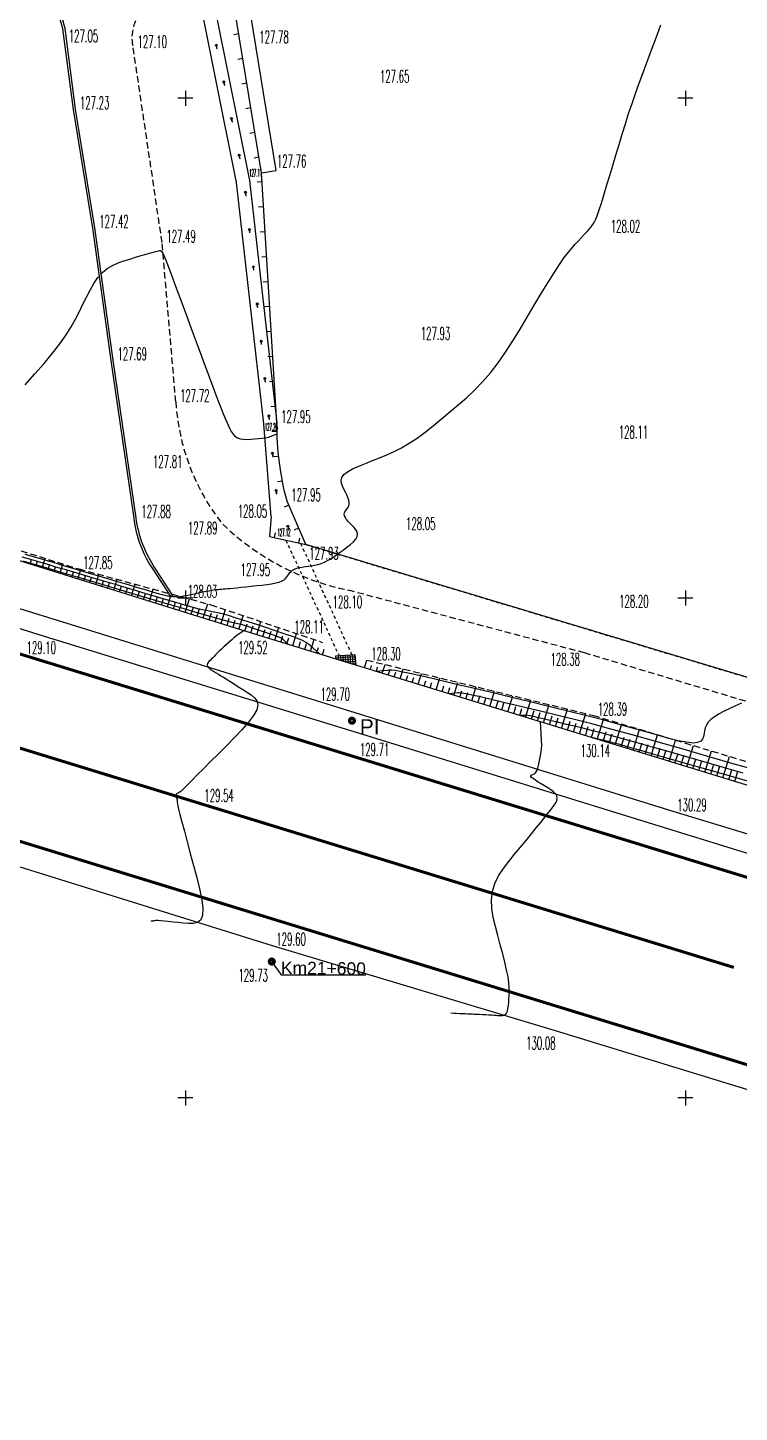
# Model space of a CAD drawing. Header units: metres. Extents: x -11440 to -11260, y 271097 to 271240.
# Drawn here: x -11386.3 to -11357.8, y 271127.4 to 271182.8 of the extents above; entities that cross this region are included whole.
import ezdxf

# ---------------------------------------------------------------- set-up
doc = ezdxf.new("R2010")
doc.units = ezdxf.units.M
doc.header["$LTSCALE"] = 0.04
doc.linetypes.add('HIDDEN', pattern=[9.525, 6.35, -3.175])
doc.linetypes.add('HIDDEN2', pattern=[4.7625, 3.175, -1.5875])
for name, color, linetype in [('A-cotas', 223, 'Continuous'), ('A-Invisivel', 1, 'HIDDEN2'), ('CV', 40, 'Continuous'), ('CVD', 9, 'Continuous'), ('I-Conduta', 4, 'Continuous'), ('I-poste_ilumi', 4, 'Continuous'), ('leg-txtcinza', 250, 'Continuous'), ('P-Caminho', 1, 'HIDDEN'), ('P-Diversos', 67, 'Continuous'), ('P-Estrada', 251, 'Continuous'), ('P-Guia', 72, 'Continuous'), ('P-Limite1', 222, 'Continuous'), ('P-Muro', 46, 'Continuous'), ('P-Muro_Suporte', 42, 'Continuous'), ('P-Passadiço', 1, 'Continuous'), ('P-Talude_Base', 126, 'HIDDEN'), ('P-Talude_Trama', 126, 'Continuous'), ('P-Texto', 148, 'Continuous'), ('pla-rede_geodesica', 4, 'Continuous'), ('T-Agua', 141, 'Continuous'), ('T-SinHorizontal', 254, 'Continuous')]:
    doc.layers.add(name, color=color, linetype=linetype)
doc.styles.add('ARIAL', font='arial.ttf')
doc.styles.add('COTAS', font='romans.shx', dxfattribs={"width": 0.6, "height": 0.6})

# ---------------------------------------------------------------- blocks, each defined once
blk = doc.blocks.new('MS')
at = {"layer": 'P-Muro_Suporte'}
blk.add_lwpolyline([(0, 0), (0, 0.2)], dxfattribs=at)
blk = doc.blocks.new('1s')
at = {"layer": 'T-Agua'}
blk.add_hatch(color=256, dxfattribs=at).paths.add_polyline_path([(-0.059, -0.045), (0, 0), (-0.059, 0.045)])
for points in [[(-0.175, 0.004), (-0.059, 0.004)], [(-0.175, 0.004), (-0.175, -0.004), (-0.059, -0.004)], [(-0.059, 0.045), (0, 0), (-0.059, -0.045), (-0.059, 0.045)]]:
    blk.add_lwpolyline(points, dxfattribs=at)

msp = doc.modelspace()

# ---------------------------------------------------------------- hatches: boundary and pattern name
at = {"layer": 'I-Conduta'}
h = msp.add_hatch(dxfattribs=at)
h.set_pattern_fill('NET', color=256, scale=0.03, angle=3.8479)
h.set_pattern_definition([(3.848, (-11373.64974, 271157.06079), (-0.006392, 0.095035), []), (93.848, (-11373.64974, 271157.06079), (-0.095035, -0.006392), [])])
h.paths.add_polyline_path([(-11373.984, 271157.561), (-11373.176, 271157.312), (-11373.204, 271157.732), (-11373.992, 271157.679)])

# ---------------------------------------------------------------- linework, layer by layer
at = {"layer": 'A-Invisivel'}
for points in [[(-11375.188, 271162.14), (-11318.395, 271145.052), (-11341.286, 271185.419), (-11349.49, 271198.1)], [(-11375.982, 271162.316), (-11373.855, 271157.688)], [(-11375.392, 271162.185), (-11373.341, 271157.723)]]:
    msp.add_lwpolyline(points, dxfattribs=at)
at = {"layer": 'CV', "linetype": 'Continuous'}
for points in [[(-11386.42, 271161.76, 128), (-11385.854, 271161.591, 128), (-11385.311, 271161.43, 128), (-11384.801, 271161.278, 128), (-11384.801, 271161.278, 128), (-11384.329, 271161.138, 128), (-11383.889, 271161.008, 128), (-11383.473, 271160.885, 128), (-11383.073, 271160.767, 128), (-11382.681, 271160.651, 128), (-11382.681, 271160.651, 128), (-11382.293, 271160.537, 128), (-11381.921, 271160.428, 128), (-11381.578, 271160.327, 128), (-11381.282, 271160.241, 128), (-11381.045, 271160.173, 128), (-11381.045, 271160.173, 128), (-11380.88, 271160.127, 128), (-11380.775, 271160.1, 128), (-11380.716, 271160.087, 128), (-11380.688, 271160.083, 128), (-11380.674, 271160.084, 128), (-11380.674, 271160.084, 128), (-11380.663, 271160.086, 128), (-11380.652, 271160.087, 128), (-11380.641, 271160.088, 128), (-11380.631, 271160.089, 128), (-11380.621, 271160.089, 128), (-11380.621, 271160.089, 128), (-11380.612, 271160.089, 128), (-11380.603, 271160.087, 128), (-11380.595, 271160.086, 128), (-11380.587, 271160.084, 128), (-11380.578, 271160.081, 128), (-11380.578, 271160.081, 128), (-11380.57, 271160.079, 128), (-11380.561, 271160.077, 128), (-11380.551, 271160.075, 128), (-11380.537, 271160.072, 128), (-11380.521, 271160.07, 128), (-11380.521, 271160.07, 128), (-11380.5, 271160.067, 128), (-11380.476, 271160.064, 128), (-11380.45, 271160.061, 128), (-11380.421, 271160.058, 128), (-11380.392, 271160.055, 128), (-11380.392, 271160.055, 128), (-11380.362, 271160.052, 128), (-11380.328, 271160.051, 128), (-11380.286, 271160.052, 128), (-11380.23, 271160.057, 128), (-11380.158, 271160.067, 128), (-11380.158, 271160.067, 128), (-11380.066, 271160.083, 128), (-11379.957, 271160.104, 128), (-11379.835, 271160.129, 128), (-11379.704, 271160.157, 128), (-11379.57, 271160.186, 128), (-11379.57, 271160.186, 128), (-11379.435, 271160.215, 128), (-11379.303, 271160.243, 128), (-11379.176, 271160.269, 128), (-11379.058, 271160.292, 128), (-11378.95, 271160.312, 128), (-11378.95, 271160.312, 128), (-11378.854, 271160.327, 128), (-11378.77, 271160.338, 128), (-11378.693, 271160.346, 128), (-11378.622, 271160.352, 128), (-11378.554, 271160.358, 128), (-11378.554, 271160.358, 128), (-11378.485, 271160.363, 128), (-11378.41, 271160.369, 128), (-11378.324, 271160.377, 128), (-11378.221, 271160.386, 128), (-11378.095, 271160.399, 128), (-11378.095, 271160.399, 128), (-11377.942, 271160.414, 128), (-11377.766, 271160.432, 128), (-11377.573, 271160.453, 128), (-11377.368, 271160.474, 128), (-11377.158, 271160.497, 128), (-11377.158, 271160.497, 128), (-11376.948, 271160.52, 128), (-11376.745, 271160.544, 128), (-11376.556, 271160.571, 128), (-11376.387, 271160.602, 128), (-11376.246, 271160.639, 128), (-11376.246, 271160.639, 128), (-11376.137, 271160.683, 128), (-11376.055, 271160.733, 128), (-11375.994, 271160.786, 128), (-11375.946, 271160.843, 128), (-11375.906, 271160.901, 128), (-11375.906, 271160.901, 128), (-11375.866, 271160.959, 128), (-11375.823, 271161.015, 128), (-11375.773, 271161.068, 128), (-11375.712, 271161.116, 128), (-11375.638, 271161.157, 128), (-11375.638, 271161.157, 128), (-11375.548, 271161.19, 128), (-11375.444, 271161.217, 128), (-11375.33, 271161.239, 128), (-11375.209, 271161.257, 128), (-11375.085, 271161.274, 128), (-11375.085, 271161.274, 128), (-11374.96, 271161.291, 128), (-11374.834, 271161.311, 128), (-11374.706, 271161.34, 128), (-11374.574, 271161.38, 128), (-11374.438, 271161.436, 128), (-11374.438, 271161.436, 128), (-11374.296, 271161.509, 128), (-11374.15, 271161.598, 128), (-11374.001, 271161.699, 128), (-11373.849, 271161.807, 128), (-11373.696, 271161.919, 128), (-11373.696, 271161.919, 128), (-11373.545, 271162.031, 128), (-11373.403, 271162.143, 128), (-11373.279, 271162.252, 128), (-11373.184, 271162.357, 128), (-11373.126, 271162.459, 128), (-11373.126, 271162.459, 128), (-11373.111, 271162.554, 128), (-11373.134, 271162.645, 128), (-11373.184, 271162.733, 128), (-11373.254, 271162.819, 128), (-11373.332, 271162.903, 128), (-11373.332, 271162.903, 128), (-11373.412, 271162.987, 128), (-11373.486, 271163.069, 128), (-11373.552, 271163.148, 128), (-11373.603, 271163.223, 128), (-11373.636, 271163.29, 128), (-11373.636, 271163.29, 128), (-11373.647, 271163.351, 128), (-11373.64, 271163.405, 128), (-11373.618, 271163.455, 128), (-11373.587, 271163.501, 128), (-11373.552, 271163.546, 128), (-11373.552, 271163.546, 128), (-11373.516, 271163.59, 128), (-11373.485, 271163.638, 128), (-11373.46, 271163.692, 128), (-11373.447, 271163.755, 128), (-11373.449, 271163.829, 128), (-11373.449, 271163.829, 128), (-11373.468, 271163.917, 128), (-11373.502, 271164.017, 128), (-11373.548, 271164.126, 128), (-11373.601, 271164.241, 128), (-11373.658, 271164.358, 128), (-11373.658, 271164.358, 128), (-11373.713, 271164.476, 128), (-11373.754, 271164.594, 128), (-11373.768, 271164.711, 128), (-11373.74, 271164.828, 128), (-11373.658, 271164.942, 128), (-11373.658, 271164.942, 128), (-11373.512, 271165.056, 128), (-11373.311, 271165.168, 128), (-11373.069, 271165.279, 128), (-11372.799, 271165.389, 128), (-11372.516, 271165.5, 128), (-11372.516, 271165.5, 128), (-11372.23, 271165.611, 128), (-11371.942, 271165.729, 128), (-11371.65, 271165.86, 128), (-11371.353, 271166.012, 128), (-11371.048, 271166.191, 128), (-11371.048, 271166.191, 128), (-11370.735, 271166.402, 128), (-11370.413, 271166.639, 128), (-11370.086, 271166.897, 128), (-11369.755, 271167.168, 128), (-11369.423, 271167.447, 128), (-11369.423, 271167.447, 128), (-11369.09, 271167.727, 128), (-11368.759, 271168.016, 128), (-11368.432, 271168.32, 128), (-11368.111, 271168.649, 128), (-11367.797, 271169.01, 128), (-11367.797, 271169.01, 128), (-11367.492, 271169.408, 128), (-11367.195, 271169.838, 128), (-11366.903, 271170.293, 128), (-11366.615, 271170.763, 128), (-11366.329, 271171.241, 128), (-11366.329, 271171.241, 128), (-11366.045, 271171.718, 128), (-11365.766, 271172.182, 128), (-11365.501, 271172.617, 128), (-11365.255, 271173.011, 128), (-11365.035, 271173.349, 128), (-11365.035, 271173.349, 128), (-11364.845, 271173.622, 128), (-11364.68, 271173.839, 128), (-11364.535, 271174.014, 128), (-11364.403, 271174.161, 128), (-11364.277, 271174.295, 128), (-11364.277, 271174.295, 128), (-11364.153, 271174.425, 128), (-11364.033, 271174.554, 128), (-11363.921, 271174.677, 128), (-11363.821, 271174.793, 128), (-11363.737, 271174.899, 128), (-11363.737, 271174.899, 128), (-11363.671, 271174.993, 128), (-11363.622, 271175.078, 128), (-11363.584, 271175.155, 128), (-11363.555, 271175.227, 128), (-11363.529, 271175.297, 128), (-11363.529, 271175.297, 128), (-11363.504, 271175.369, 128), (-11363.474, 271175.455, 128), (-11363.437, 271175.568, 128), (-11363.387, 271175.723, 128), (-11363.321, 271175.934, 128), (-11363.321, 271175.934, 128), (-11363.237, 271176.209, 128), (-11363.137, 271176.54, 128), (-11363.024, 271176.912, 128), (-11362.903, 271177.313, 128), (-11362.779, 271177.727, 128), (-11362.779, 271177.727, 128), (-11362.653, 271178.143, 128), (-11362.527, 271178.559, 128), (-11362.399, 271178.972, 128), (-11362.268, 271179.384, 128), (-11362.133, 271179.791, 128), (-11362.133, 271179.791, 128), (-11361.994, 271180.195, 128), (-11361.851, 271180.596, 128), (-11361.705, 271180.994, 128), (-11361.558, 271181.39, 128), (-11361.409, 271181.785, 128), (-11361.409, 271181.785, 128), (-11361.261, 271182.179, 128), (-11361.116, 271182.564, 128), (-11360.975, 271182.933, 128)], [(-11374.634, 271157.761, 128.5), (-11375.017, 271158.103, 128.5), (-11375.017, 271158.103, 128.5), (-11375.065, 271158.145, 128.5), (-11375.123, 271158.189, 128.5), (-11375.203, 271158.238, 128.5), (-11375.315, 271158.295, 128.5), (-11375.471, 271158.362, 128.5), (-11375.471, 271158.362, 128.5), (-11375.677, 271158.441, 128.5), (-11375.927, 271158.53, 128.5), (-11376.209, 271158.627, 128.5), (-11376.513, 271158.728, 128.5), (-11376.828, 271158.832, 128.5), (-11376.828, 271158.832, 128.5), (-11377.143, 271158.936, 128.5), (-11377.45, 271159.037, 128.5), (-11377.74, 271159.131, 128.5), (-11378.005, 271159.214, 128.5), (-11378.236, 271159.284, 128.5), (-11378.236, 271159.284, 128.5), (-11378.428, 271159.338, 128.5), (-11378.586, 271159.378, 128.5), (-11378.719, 271159.408, 128.5), (-11378.836, 271159.431, 128.5), (-11378.944, 271159.451, 128.5), (-11378.944, 271159.451, 128.5), (-11379.053, 271159.471, 128.5), (-11379.174, 271159.496, 128.5), (-11379.32, 271159.528, 128.5), (-11379.504, 271159.574, 128.5), (-11379.738, 271159.636, 128.5), (-11379.738, 271159.636, 128.5), (-11380.031, 271159.718, 128.5), (-11380.374, 271159.817, 128.5), (-11380.754, 271159.929, 128.5), (-11381.159, 271160.049, 128.5), (-11381.577, 271160.173, 128.5), (-11381.577, 271160.173, 128.5), (-11381.996, 271160.298, 128.5), (-11382.407, 271160.42, 128.5), (-11382.801, 271160.537, 128.5), (-11383.172, 271160.647, 128.5), (-11383.51, 271160.748, 128.5), (-11383.51, 271160.748, 128.5), (-11383.811, 271160.837, 128.5), (-11384.081, 271160.917, 128.5), (-11384.326, 271160.989, 128.5), (-11384.555, 271161.057, 128.5), (-11384.776, 271161.122, 128.5), (-11384.776, 271161.122, 128.5), (-11384.996, 271161.187, 128.5), (-11385.221, 271161.253, 128.5), (-11385.453, 271161.322, 128.5), (-11385.697, 271161.394, 128.5), (-11385.957, 271161.471, 128.5), (-11385.957, 271161.471, 128.5), (-11386.235, 271161.554, 128.5), (-11386.529, 271161.641, 128.5)], [(-11375.885, 271158.146, 129), (-11376.097, 271158.34, 129), (-11376.127, 271158.362, 129), (-11376.168, 271158.388, 129), (-11376.225, 271158.417, 129), (-11376.305, 271158.451, 129), (-11376.305, 271158.451, 129), (-11376.41, 271158.491, 129), (-11376.538, 271158.537, 129), (-11376.683, 271158.586, 129), (-11376.838, 271158.638, 129), (-11376.999, 271158.692, 129), (-11376.999, 271158.692, 129), (-11377.161, 271158.745, 129), (-11377.318, 271158.796, 129), (-11377.466, 271158.844, 129), (-11377.601, 271158.887, 129), (-11377.72, 271158.923, 129), (-11377.72, 271158.923, 129), (-11377.818, 271158.95, 129), (-11377.899, 271158.971, 129), (-11377.967, 271158.986, 129), (-11378.027, 271158.998, 129), (-11378.082, 271159.008, 129), (-11378.082, 271159.008, 129), (-11378.142, 271159.02, 129), (-11378.233, 271159.041, 129), (-11378.388, 271159.081, 129), (-11378.638, 271159.151, 129), (-11379.014, 271159.259, 129), (-11379.014, 271159.259, 129), (-11379.537, 271159.412, 129), (-11380.188, 271159.604, 129), (-11380.932, 271159.825, 129), (-11381.741, 271160.066, 129), (-11382.58, 271160.316, 129), (-11382.58, 271160.316, 129), (-11383.42, 271160.566, 129), (-11384.227, 271160.806, 129), (-11384.969, 271161.027, 129), (-11385.613, 271161.219, 129), (-11386.127, 271161.372, 129), (-11386.127, 271161.372, 129), (-11386.489, 271161.479, 129)], [(-11377.661, 271158.694, 129.5), (-11377.857, 271158.572, 129.5), (-11377.948, 271158.503, 129.5), (-11378.046, 271158.42, 129.5), (-11378.148, 271158.329, 129.5), (-11378.252, 271158.234, 129.5), (-11378.252, 271158.234, 129.5), (-11378.356, 271158.138, 129.5), (-11378.458, 271158.044, 129.5), (-11378.555, 271157.953, 129.5), (-11378.645, 271157.869, 129.5), (-11378.726, 271157.793, 129.5), (-11378.726, 271157.793, 129.5), (-11378.795, 271157.726, 129.5), (-11378.855, 271157.667, 129.5), (-11378.909, 271157.613, 129.5), (-11378.957, 271157.564, 129.5), (-11379.003, 271157.517, 129.5), (-11379.003, 271157.517, 129.5), (-11379.048, 271157.47, 129.5), (-11379.087, 271157.422, 129.5), (-11379.116, 271157.374, 129.5), (-11379.127, 271157.325, 129.5), (-11379.117, 271157.275, 129.5), (-11379.117, 271157.275, 129.5), (-11379.08, 271157.223, 129.5), (-11379.022, 271157.17, 129.5), (-11378.946, 271157.115, 129.5), (-11378.86, 271157.06, 129.5), (-11378.768, 271157.005, 129.5), (-11378.768, 271157.005, 129.5), (-11378.675, 271156.949, 129.5), (-11378.579, 271156.892, 129.5), (-11378.478, 271156.831, 129.5), (-11378.37, 271156.764, 129.5), (-11378.251, 271156.69, 129.5), (-11378.251, 271156.69, 129.5), (-11378.121, 271156.608, 129.5), (-11377.98, 271156.518, 129.5), (-11377.832, 271156.423, 129.5), (-11377.679, 271156.324, 129.5), (-11377.523, 271156.223, 129.5), (-11377.523, 271156.223, 129.5), (-11377.37, 271156.121, 129.5), (-11377.236, 271156.009, 129.5), (-11377.141, 271155.88, 129.5), (-11377.103, 271155.723, 129.5), (-11377.142, 271155.531, 129.5), (-11377.142, 271155.531, 129.5), (-11377.271, 271155.297, 129.5), (-11377.476, 271155.027, 129.5), (-11377.739, 271154.73, 129.5), (-11378.041, 271154.415, 129.5), (-11378.361, 271154.091, 129.5), (-11378.361, 271154.091, 129.5), (-11378.683, 271153.768, 129.5), (-11378.993, 271153.456, 129.5), (-11379.278, 271153.169, 129.5), (-11379.527, 271152.919, 129.5), (-11379.728, 271152.717, 129.5), (-11379.728, 271152.717, 129.5), (-11379.871, 271152.573, 129.5), (-11379.966, 271152.477, 129.5), (-11380.025, 271152.417, 129.5), (-11380.059, 271152.382, 129.5), (-11380.082, 271152.359, 129.5), (-11380.082, 271152.359, 129.5), (-11380.102, 271152.338, 129.5), (-11380.121, 271152.318, 129.5), (-11380.14, 271152.299, 129.5), (-11380.157, 271152.282, 129.5), (-11380.173, 271152.269, 129.5), (-11380.173, 271152.269, 129.5), (-11380.186, 271152.258, 129.5), (-11380.197, 271152.25, 129.5), (-11380.207, 271152.245, 129.5), (-11380.215, 271152.241, 129.5), (-11380.224, 271152.237, 129.5), (-11380.224, 271152.237, 129.5), (-11380.232, 271152.234, 129.5), (-11380.24, 271152.23, 129.5), (-11380.249, 271152.226, 129.5), (-11380.258, 271152.222, 129.5), (-11380.268, 271152.217, 129.5), (-11380.268, 271152.217, 129.5), (-11380.278, 271152.211, 129.5), (-11380.289, 271152.204, 129.5), (-11380.3, 271152.197, 129.5), (-11380.312, 271152.19, 129.5), (-11380.324, 271152.182, 129.5), (-11380.324, 271152.182, 129.5), (-11380.336, 271152.175, 129.5), (-11380.347, 271152.167, 129.5), (-11380.357, 271152.159, 129.5), (-11380.367, 271152.151, 129.5), (-11380.374, 271152.143, 129.5), (-11380.374, 271152.143, 129.5), (-11380.379, 271152.134, 129.5), (-11380.382, 271152.124, 129.5), (-11380.384, 271152.114, 129.5), (-11380.385, 271152.105, 129.5), (-11380.386, 271152.095, 129.5), (-11380.386, 271152.095, 129.5), (-11380.386, 271152.085, 129.5), (-11380.387, 271152.075, 129.5), (-11380.386, 271152.065, 129.5), (-11380.386, 271152.055, 129.5), (-11380.384, 271152.045, 129.5), (-11380.384, 271152.045, 129.5), (-11380.381, 271152.036, 129.5), (-11380.377, 271152.026, 129.5), (-11380.372, 271152.017, 129.5), (-11380.367, 271152.008, 129.5), (-11380.362, 271151.999, 129.5), (-11380.362, 271151.999, 129.5), (-11380.356, 271151.989, 129.5), (-11380.351, 271151.98, 129.5), (-11380.346, 271151.969, 129.5), (-11380.342, 271151.956, 129.5), (-11380.338, 271151.941, 129.5), (-11380.338, 271151.941, 129.5), (-11380.336, 271151.924, 129.5), (-11380.334, 271151.904, 129.5), (-11380.333, 271151.883, 129.5), (-11380.332, 271151.861, 129.5), (-11380.331, 271151.838, 129.5), (-11380.331, 271151.838, 129.5), (-11380.329, 271151.812, 129.5), (-11380.322, 271151.768, 129.5), (-11380.305, 271151.686, 129.5), (-11380.273, 271151.549, 129.5), (-11380.22, 271151.339, 129.5), (-11380.22, 271151.339, 129.5), (-11380.142, 271151.042, 129.5), (-11380.044, 271150.671, 129.5), (-11379.931, 271150.245, 129.5), (-11379.807, 271149.782, 129.5), (-11379.678, 271149.3, 129.5), (-11379.678, 271149.3, 129.5), (-11379.551, 271148.819, 129.5), (-11379.437, 271148.358, 129.5), (-11379.35, 271147.938, 129.5), (-11379.305, 271147.578, 129.5), (-11379.314, 271147.3, 129.5), (-11379.314, 271147.3, 129.5), (-11379.386, 271147.117, 129.5), (-11379.513, 271147.014, 129.5), (-11379.681, 271146.973, 129.5), (-11379.877, 271146.972, 129.5), (-11380.086, 271146.991, 129.5), (-11380.086, 271146.991, 129.5), (-11380.296, 271147.014, 129.5), (-11380.498, 271147.036, 129.5), (-11380.685, 271147.055, 129.5), (-11380.85, 271147.071, 129.5), (-11380.985, 271147.083, 129.5), (-11380.985, 271147.083, 129.5), (-11381.085, 271147.09, 129.5), (-11381.155, 271147.092, 129.5), (-11381.202, 271147.091, 129.5), (-11381.234, 271147.088, 129.5), (-11381.258, 271147.084, 129.5), (-11381.258, 271147.084, 129.5), (-11381.282, 271147.08, 129.5), (-11381.304, 271147.076, 129.5), (-11381.324, 271147.072, 129.5), (-11381.342, 271147.069, 129.5), (-11381.356, 271147.067, 129.5), (-11381.356, 271147.067, 129.5), (-11381.365, 271147.065, 129.5), (-11381.371, 271147.064, 129.5), (-11381.374, 271147.063, 129.5)], [(-11357.758, 271155.791, 128.5), (-11357.99, 271155.683, 128.5), (-11357.99, 271155.683, 128.5), (-11358.221, 271155.576, 128.5), (-11358.443, 271155.468, 128.5), (-11358.649, 271155.36, 128.5), (-11358.829, 271155.251, 128.5), (-11358.975, 271155.141, 128.5), (-11358.975, 271155.141, 128.5), (-11359.081, 271155.029, 128.5), (-11359.154, 271154.916, 128.5), (-11359.201, 271154.803, 128.5), (-11359.231, 271154.689, 128.5), (-11359.253, 271154.574, 128.5), (-11359.253, 271154.574, 128.5), (-11359.276, 271154.461, 128.5), (-11359.316, 271154.358, 128.5), (-11359.387, 271154.273, 128.5), (-11359.508, 271154.217, 128.5), (-11359.694, 271154.199, 128.5), (-11359.694, 271154.199, 128.5), (-11359.956, 271154.226, 128.5), (-11360.283, 271154.29, 128.5), (-11360.658, 271154.383, 128.5), (-11361.067, 271154.494, 128.5), (-11361.491, 271154.616, 128.5), (-11361.491, 271154.616, 128.5), (-11361.921, 271154.739, 128.5), (-11362.366, 271154.865, 128.5), (-11362.841, 271154.996, 128.5), (-11363.36, 271155.136, 128.5), (-11363.94, 271155.287, 128.5), (-11363.94, 271155.287, 128.5), (-11364.59, 271155.45, 128.5), (-11365.3, 271155.625, 128.5), (-11366.054, 271155.808, 128.5), (-11366.839, 271155.996, 128.5), (-11367.639, 271156.187, 128.5), (-11367.639, 271156.187, 128.5), (-11368.436, 271156.377, 128.5), (-11369.203, 271156.559, 128.5), (-11369.909, 271156.725, 128.5), (-11370.524, 271156.868, 128.5), (-11371.017, 271156.978, 128.5), (-11371.017, 271156.978, 128.5), (-11371.369, 271157.052, 128.5), (-11371.599, 271157.094, 128.5), (-11371.738, 271157.111, 128.5), (-11371.817, 271157.113, 128.5), (-11371.865, 271157.107, 128.5), (-11371.865, 271157.107, 128.5), (-11371.909, 271157.101, 128.5), (-11372.377, 271157.066, 128.5)], [(-11357.022, 271153.066, 129), (-11358.082, 271153.371, 129), (-11358.082, 271153.371, 129), (-11359.143, 271153.676, 129), (-11360.183, 271153.973, 129), (-11361.184, 271154.257, 129), (-11362.123, 271154.521, 129), (-11362.982, 271154.756, 129), (-11362.982, 271154.756, 129), (-11363.746, 271154.96, 129), (-11364.429, 271155.136, 129), (-11365.051, 271155.291, 129), (-11365.633, 271155.432, 129), (-11366.194, 271155.566, 129), (-11366.194, 271155.566, 129), (-11366.749, 271155.699, 129), (-11367.282, 271155.825, 129), (-11367.773, 271155.941, 129), (-11368.201, 271156.04, 129), (-11368.544, 271156.117, 129), (-11368.544, 271156.117, 129), (-11368.789, 271156.168, 129), (-11368.949, 271156.197, 129), (-11369.046, 271156.21, 129), (-11369.101, 271156.211, 129), (-11369.457, 271156.168, 129)], [(-11357.683, 271152.992, 129.5), (-11358.344, 271153.181, 129.5), (-11358.975, 271153.363, 129.5), (-11359.585, 271153.538, 129.5), (-11360.186, 271153.711, 129.5), (-11360.186, 271153.711, 129.5), (-11360.783, 271153.882, 129.5), (-11361.368, 271154.05, 129.5), (-11361.931, 271154.21, 129.5), (-11362.46, 271154.358, 129.5), (-11362.943, 271154.49, 129.5), (-11362.943, 271154.49, 129.5), (-11363.372, 271154.605, 129.5), (-11363.757, 271154.704, 129.5), (-11364.107, 271154.791, 129.5), (-11364.434, 271154.87, 129.5), (-11364.75, 271154.946, 129.5), (-11364.75, 271154.946, 129.5), (-11365.062, 271155.02, 129.5), (-11365.362, 271155.092, 129.5), (-11365.638, 271155.157, 129.5), (-11365.879, 271155.212, 129.5), (-11366.072, 271155.256, 129.5), (-11366.072, 271155.256, 129.5), (-11366.209, 271155.284, 129.5), (-11366.3, 271155.301, 129.5), (-11366.354, 271155.308, 129.5), (-11366.385, 271155.309, 129.5), (-11366.403, 271155.306, 129.5), (-11366.403, 271155.306, 129.5), (-11366.625, 271155.297, 129.5)]]:
    msp.add_polyline3d(points, dxfattribs=at)
at = {"layer": 'CVD', "linetype": 'Continuous'}
for points in [[(-11383.368, 271172.973, 127.5), (-11383.322, 271173.025, 127.5), (-11383.322, 271173.025, 127.5), (-11383.126, 271173.186, 127.5), (-11382.916, 271173.311, 127.5), (-11382.693, 271173.41, 127.5), (-11382.464, 271173.492, 127.5), (-11382.23, 271173.564, 127.5), (-11382.23, 271173.564, 127.5), (-11381.998, 271173.635, 127.5), (-11381.774, 271173.703, 127.5), (-11381.568, 271173.764, 127.5), (-11381.388, 271173.817, 127.5), (-11381.242, 271173.857, 127.5), (-11381.242, 271173.857, 127.5), (-11381.138, 271173.883, 127.5), (-11381.068, 271173.897, 127.5), (-11381.025, 271173.902, 127.5), (-11380.999, 271173.901, 127.5), (-11380.982, 271173.896, 127.5), (-11380.982, 271173.896, 127.5), (-11380.965, 271173.887, 127.5), (-11380.939, 271173.853, 127.5), (-11380.896, 271173.768, 127.5), (-11380.826, 271173.607, 127.5), (-11380.721, 271173.344, 127.5), (-11380.721, 271173.344, 127.5), (-11380.575, 271172.963, 127.5), (-11380.394, 271172.48, 127.5), (-11380.187, 271171.922, 127.5), (-11379.962, 271171.312, 127.5), (-11379.728, 271170.678, 127.5), (-11379.728, 271170.678, 127.5), (-11379.494, 271170.042, 127.5), (-11379.268, 271169.427, 127.5), (-11379.056, 271168.854, 127.5), (-11378.865, 271168.344, 127.5), (-11378.703, 271167.917, 127.5), (-11378.703, 271167.917, 127.5), (-11378.575, 271167.587, 127.5), (-11378.476, 271167.341, 127.5), (-11378.398, 271167.157, 127.5), (-11378.335, 271167.014, 127.5), (-11378.279, 271166.893, 127.5), (-11378.279, 271166.893, 127.5), (-11378.224, 271166.776, 127.5), (-11378.165, 271166.664, 127.5), (-11378.097, 271166.562, 127.5), (-11378.018, 271166.476, 127.5), (-11377.922, 271166.412, 127.5), (-11377.922, 271166.412, 127.5), (-11377.808, 271166.371, 127.5), (-11377.678, 271166.352, 127.5), (-11377.536, 271166.348, 127.5), (-11377.386, 271166.354, 127.5), (-11377.232, 271166.366, 127.5), (-11377.232, 271166.366, 127.5), (-11377.079, 271166.379, 127.5), (-11376.932, 271166.394, 127.5), (-11376.797, 271166.413, 127.5), (-11376.682, 271166.438, 127.5), (-11376.335, 271166.569, 127.5)], [(-11386.419, 271168.534, 127.5), (-11386.028, 271168.968, 127.5), (-11385.658, 271169.39, 127.5), (-11385.319, 271169.794, 127.5), (-11385.023, 271170.174, 127.5), (-11385.023, 271170.174, 127.5), (-11384.775, 271170.526, 127.5), (-11384.57, 271170.854, 127.5), (-11384.396, 271171.164, 127.5), (-11384.244, 271171.462, 127.5), (-11384.102, 271171.754, 127.5), (-11384.102, 271171.754, 127.5), (-11383.961, 271172.043, 127.5), (-11383.816, 271172.324, 127.5), (-11383.664, 271172.587, 127.5), (-11383.501, 271172.823, 127.5), (-11383.455, 271172.875, 127.5)], [(-11369.378, 271143.397, 130), (-11369.245, 271143.391, 130), (-11369.152, 271143.386, 130), (-11369.039, 271143.381, 130), (-11368.92, 271143.375, 130), (-11368.808, 271143.37, 130), (-11368.714, 271143.366, 130), (-11368.714, 271143.366, 130), (-11368.648, 271143.363, 130), (-11368.601, 271143.36, 130), (-11368.561, 271143.359, 130), (-11368.514, 271143.356, 130), (-11368.448, 271143.353, 130), (-11368.448, 271143.353, 130), (-11368.355, 271143.349, 130), (-11368.239, 271143.343, 130), (-11368.111, 271143.337, 130), (-11367.982, 271143.33, 130), (-11367.861, 271143.324, 130), (-11367.861, 271143.324, 130), (-11367.756, 271143.317, 130), (-11367.666, 271143.311, 130), (-11367.586, 271143.306, 130), (-11367.515, 271143.3, 130), (-11367.446, 271143.294, 130), (-11367.446, 271143.294, 130), (-11367.379, 271143.29, 130), (-11367.314, 271143.291, 130), (-11367.254, 271143.303, 130), (-11367.2, 271143.333, 130), (-11367.156, 271143.386, 130), (-11367.156, 271143.386, 130), (-11367.122, 271143.466, 130), (-11367.097, 271143.569, 130), (-11367.08, 271143.689, 130), (-11367.067, 271143.82, 130), (-11367.056, 271143.957, 130), (-11367.056, 271143.957, 130), (-11367.046, 271144.097, 130), (-11367.04, 271144.246, 130), (-11367.044, 271144.413, 130), (-11367.061, 271144.608, 130), (-11367.095, 271144.84, 130), (-11367.095, 271144.84, 130), (-11367.15, 271145.115, 130), (-11367.222, 271145.426, 130), (-11367.308, 271145.765, 130), (-11367.403, 271146.123, 130), (-11367.502, 271146.49, 130), (-11367.502, 271146.49, 130), (-11367.599, 271146.857, 130), (-11367.683, 271147.222, 130), (-11367.741, 271147.579, 130), (-11367.758, 271147.926, 130), (-11367.722, 271148.26, 130), (-11367.722, 271148.26, 130), (-11367.624, 271148.578, 130), (-11367.472, 271148.882, 130), (-11367.281, 271149.176, 130), (-11367.062, 271149.463, 130), (-11366.831, 271149.747, 130), (-11366.831, 271149.747, 130), (-11366.598, 271150.029, 130), (-11366.371, 271150.303, 130), (-11366.158, 271150.562, 130), (-11365.965, 271150.798, 130), (-11365.798, 271151.003, 130), (-11365.798, 271151.003, 130), (-11365.662, 271151.173, 130), (-11365.552, 271151.313, 130), (-11365.462, 271151.429, 130), (-11365.386, 271151.53, 130), (-11365.316, 271151.623, 130), (-11365.316, 271151.623, 130), (-11365.248, 271151.715, 130), (-11365.188, 271151.807, 130), (-11365.145, 271151.898, 130), (-11365.125, 271151.987, 130), (-11365.138, 271152.074, 130), (-11365.138, 271152.074, 130), (-11365.188, 271152.158, 130), (-11365.271, 271152.241, 130), (-11365.378, 271152.322, 130), (-11365.501, 271152.403, 130), (-11365.632, 271152.482, 130), (-11365.632, 271152.482, 130), (-11365.763, 271152.562, 130), (-11365.887, 271152.638, 130), (-11365.998, 271152.709, 130), (-11366.089, 271152.772, 130), (-11366.152, 271152.824, 130), (-11366.152, 271152.824, 130), (-11366.183, 271152.864, 130), (-11366.188, 271152.892, 130), (-11366.172, 271152.913, 130), (-11366.143, 271152.928, 130), (-11366.106, 271152.94, 130), (-11366.106, 271152.94, 130), (-11366.069, 271152.953, 130), (-11366.032, 271152.971, 130), (-11365.997, 271152.999, 130), (-11365.962, 271153.042, 130), (-11365.93, 271153.106, 130), (-11365.93, 271153.106, 130), (-11365.9, 271153.194, 130), (-11365.873, 271153.303, 130), (-11365.846, 271153.426, 130), (-11365.821, 271153.56, 130), (-11365.797, 271153.699, 130), (-11365.797, 271153.699, 130), (-11365.773, 271153.839, 130), (-11365.754, 271153.973, 130), (-11365.746, 271154.1, 130), (-11365.796, 271155.042, 130)], [(-11363.708, 271154.399, 130), (-11363.673, 271154.406, 130), (-11363.673, 271154.406, 130), (-11363.669, 271154.406, 130), (-11363.662, 271154.406, 130), (-11363.65, 271154.404, 130), (-11363.63, 271154.401, 130), (-11363.599, 271154.394, 130), (-11363.599, 271154.394, 130), (-11363.556, 271154.385, 130), (-11363.503, 271154.372, 130), (-11363.441, 271154.358, 130), (-11363.375, 271154.342, 130), (-11363.305, 271154.325, 130), (-11363.305, 271154.325, 130), (-11363.235, 271154.309, 130), (-11363.162, 271154.291, 130), (-11363.084, 271154.272, 130), (-11362.999, 271154.25, 130), (-11362.903, 271154.224, 130), (-11362.903, 271154.224, 130), (-11362.796, 271154.195, 130), (-11362.678, 271154.162, 130), (-11362.553, 271154.126, 130), (-11362.423, 271154.089, 130), (-11362.29, 271154.051, 130), (-11362.29, 271154.051, 130), (-11362.149, 271154.01, 130), (-11361.956, 271153.955, 130), (-11361.662, 271153.87, 130), (-11361.215, 271153.742, 130), (-11360.565, 271153.556, 130), (-11360.565, 271153.556, 130), (-11359.677, 271153.302, 130), (-11358.587, 271152.99, 130), (-11357.343, 271152.634, 130)]]:
    msp.add_polyline3d(points, dxfattribs=at)
at = {"layer": 'I-Conduta'}
for p, q in [((-11373.204, 271157.732), (-11373.992, 271157.679)), ((-11373.992, 271157.679), (-11373.984, 271157.561)), ((-11373.176, 271157.312), (-11373.204, 271157.732))]:
    msp.add_line(p, q, dxfattribs=at)
at = {"layer": 'I-poste_ilumi', "const_width": 0.188}
msp.add_lwpolyline([(-11373.407, 271155.091, 1), (-11373.271, 271155.091, 1)], format="xyb", close=True, dxfattribs=at)
at = {"layer": 'P-Caminho'}
msp.add_lwpolyline([(-11299.712, 271141.946), (-11300.845, 271140.442, -0.24422), (-11302.921, 271139.653), (-11304.948, 271139.97), (-11309.277, 271141.033), (-11315.377, 271142.781), (-11321.109, 271144.505), (-11326.826, 271146.555), (-11334.778, 271149.171), (-11345.225, 271152.276), (-11354.667, 271154.993), (-11364.029, 271157.802), (-11373.498, 271160.316, -0.140389), (-11378.508, 271162.95, -0.153618), (-11380.387, 271167.848), (-11380.934, 271174.225), (-11382.088, 271182.011, -0.234091), (-11381.798, 271183.426)], format="xyb", dxfattribs=at)
at = {"layer": 'P-Diversos'}
for points in [[(-11376.576, 271163.251), (-11376.867, 271166.968), (-11377.953, 271176.628), (-11379.679, 271185.224), (-11379.936, 271186.269), (-11380.203, 271186.229), (-11380.239, 271186.597), (-11379.948, 271186.666), (-11379.914, 271186.82), (-11379.591, 271186.938), (-11379.534, 271186.749), (-11379.389, 271186.724), (-11379.126, 271186.27), (-11379.301, 271186.021), (-11379.153, 271185.274), (-11377.433, 271176.709), (-11376.342, 271167.004)], [(-11376.551, 271145.451), (-11376.176, 271144.926), (-11372.787, 271144.926)]]:
    msp.add_lwpolyline(points, dxfattribs=at)
at = {"layer": 'P-Diversos', "const_width": 0.188}
msp.add_lwpolyline([(-11376.613, 271145.455, 1), (-11376.477, 271145.455, 1)], format="xyb", close=True, dxfattribs=at)
at = {"layer": 'P-Estrada'}
for points in [[(-11282.072, 271126.574), (-11299.136, 271131.814), (-11318.808, 271137.925), (-11337.896, 271143.799), (-11353.676, 271148.593), (-11372.171, 271154.31), (-11385.467, 271158.406), (-11401.334, 271163.369), (-11411.974, 271167.067)], [(-11414.804, 271157.993), (-11404.001, 271154.596), (-11390.192, 271150.355), (-11376.535, 271146.1), (-11365.204, 271142.694), (-11339.903, 271134.932), (-11316.541, 271127.746), (-11297.876, 271121.976), (-11280.836, 271116.754)]]:
    msp.add_lwpolyline(points, dxfattribs=at)
at = {"layer": 'P-Guia'}
msp.add_lwpolyline([(-11385.998, 271184.455, -0.175163), (-11384.914, 271182.778), (-11384.493, 271179.553), (-11383.722, 271174.802), (-11382.989, 271169.505), (-11382.07, 271163.199, 0.121302), (-11381.28, 271161.115), (-11380.583, 271160.047), (-11380.499, 271160.102), (-11381.197, 271161.171), (-11381.197, 271161.171, -0.121437), (-11381.971, 271163.212), (-11382.89, 271169.519), (-11383.623, 271174.817), (-11384.394, 271179.567), (-11384.815, 271182.796), (-11384.815, 271182.796, 0.167029), (-11385.858, 271184.472, -0.167029)], format="xyb", dxfattribs=at)
at = {"layer": 'P-Limite1'}
msp.add_lwpolyline([(-11341.286, 271185.419), (-11318.395, 271145.052), (-11375.188, 271162.14), (-11375.936, 271163.878, -0.065103), (-11376.342, 271167.004), (-11376.342, 271167.004), (-11376.958, 271177.017), (-11378.471, 271186.234)], format="xyb", dxfattribs=at)
at = {"layer": 'P-Muro'}
msp.add_lwpolyline([(-11376.958, 271177.017), (-11376.366, 271177.114), (-11377.884, 271186.361)], dxfattribs=at)
at = {"layer": 'P-Muro_Suporte'}
msp.add_lwpolyline([(-11376.576, 271163.251), (-11376.644, 271162.462), (-11375.188, 271162.14), (-11375.936, 271163.878, -0.065103), (-11376.342, 271167.004), (-11376.342, 271167.004), (-11376.958, 271177.017), (-11378.471, 271186.234)], format="xyb", dxfattribs=at)
at = {"layer": 'P-Passadiço'}
for points in [[(-11282.503, 271129.472), (-11292.639, 271132.548), (-11307.021, 271137.041), (-11319.955, 271140.993), (-11329.901, 271144.034), (-11345.797, 271148.906), (-11362.892, 271154.148), (-11377.179, 271158.544), (-11387.319, 271161.701), (-11400.034, 271165.634), (-11401.463, 271166.188), (-11411.339, 271169.3)], [(-11411.869, 271167.412), (-11401.883, 271164.301), (-11389.185, 271160.363), (-11374.768, 271155.9), (-11360.496, 271151.471), (-11344.72, 271146.684), (-11330.272, 271142.229), (-11315.85, 271137.794), (-11304.586, 271134.325), (-11293.158, 271130.794), (-11282.179, 271127.426)]]:
    msp.add_lwpolyline(points, dxfattribs=at)
at = {"layer": 'P-Talude_Base'}
for points in [[(-11407.317, 271168.446), (-11396.474, 271165.211), (-11392.383, 271163.723), (-11384.266, 271161.162), (-11380.676, 271160.19)], [(-11380.531, 271160.15), (-11378.982, 271159.731), (-11374.512, 271158.221)], [(-11372.737, 271157.516), (-11363.677, 271155.302), (-11350.357, 271151.294), (-11337.925, 271147.605), (-11326.248, 271143.725), (-11318.899, 271141.114)]]:
    msp.add_lwpolyline(points, dxfattribs=at)
at = {"layer": 'P-Talude_Trama'}
for points in [[(-11386.212, 271161.356), (-11386.153, 271161.547)], [(-11385.735, 271161.208), (-11385.616, 271161.588)], [(-11385.973, 271161.282), (-11385.914, 271161.472)], [(-11385.496, 271161.133), (-11385.437, 271161.323)], [(-11385.257, 271161.059), (-11385.198, 271161.248)], [(-11385.019, 271160.985), (-11384.901, 271161.362)], [(-11384.78, 271160.91), (-11384.72, 271161.103)], [(-11384.541, 271160.836), (-11384.48, 271161.033)], [(-11384.302, 271160.762), (-11384.185, 271161.14)], [(-11384.064, 271160.688), (-11384, 271160.892)], [(-11383.825, 271160.613), (-11383.76, 271160.821)], [(-11383.586, 271160.539), (-11383.46, 271160.944)], [(-11383.348, 271160.465), (-11383.281, 271160.68)], [(-11383.109, 271160.39), (-11383.041, 271160.61)], [(-11382.87, 271160.316), (-11382.736, 271160.748)], [(-11382.632, 271160.242), (-11382.561, 271160.469)], [(-11382.154, 271160.093), (-11382.011, 271160.551)], [(-11382.393, 271160.167), (-11382.321, 271160.398)], [(-11381.915, 271160.019), (-11381.841, 271160.257)], [(-11381.677, 271159.944), (-11381.601, 271160.187)], [(-11381.438, 271159.87), (-11381.287, 271160.355)], [(-11381.199, 271159.796), (-11381.121, 271160.046)], [(-11380.961, 271159.721), (-11380.882, 271159.975)], [(-11380.722, 271159.647), (-11380.593, 271160.063)], [(-11380.006, 271159.424), (-11379.838, 271159.963)], [(-11380.483, 271159.573), (-11380.402, 271159.834)], [(-11380.245, 271159.498), (-11380.162, 271159.764)], [(-11379.767, 271159.35), (-11379.678, 271159.636)], [(-11379.528, 271159.275), (-11379.439, 271159.562)], [(-11379.29, 271159.201), (-11379.111, 271159.774)], [(-11379.051, 271159.127), (-11378.962, 271159.413)], [(-11378.812, 271159.053), (-11378.723, 271159.339)], [(-11378.574, 271158.978), (-11378.395, 271159.551)], [(-11378.335, 271158.904), (-11378.246, 271159.19)], [(-11378.096, 271158.83), (-11378.007, 271159.116)], [(-11377.858, 271158.755), (-11377.69, 271159.294)], [(-11377.619, 271158.679), (-11377.531, 271158.966)], [(-11377.38, 271158.606), (-11377.292, 271158.893)], [(-11377.141, 271158.532), (-11376.981, 271159.055)], [(-11376.425, 271158.312), (-11376.27, 271158.815)], [(-11376.903, 271158.459), (-11376.814, 271158.746)], [(-11376.664, 271158.385), (-11376.575, 271158.672)], [(-11376.186, 271158.238), (-11376.108, 271158.491)], [(-11375.947, 271158.165), (-11375.87, 271158.414)], [(-11375.708, 271158.091), (-11375.559, 271158.575)], [(-11375.469, 271158.018), (-11375.395, 271158.259)], [(-11374.991, 271157.871), (-11374.848, 271158.335)], [(-11375.23, 271157.944), (-11375.157, 271158.182)], [(-11374.752, 271157.797), (-11374.681, 271158.027)], [(-11374.513, 271157.724), (-11374.444, 271157.95)], [(-11372.84, 271157.209), (-11372.745, 271157.518)], [(-11372.602, 271157.136), (-11372.551, 271157.299)], [(-11372.363, 271157.062), (-11372.31, 271157.232)], [(-11372.124, 271156.988), (-11372.016, 271157.34)], [(-11371.885, 271156.915), (-11371.829, 271157.096)], [(-11371.407, 271156.768), (-11371.286, 271157.161)], [(-11371.646, 271156.841), (-11371.588, 271157.029)], [(-11371.168, 271156.694), (-11371.107, 271156.894)], [(-11370.929, 271156.621), (-11370.866, 271156.826)], [(-11370.69, 271156.547), (-11370.556, 271156.983)], [(-11370.451, 271156.474), (-11370.384, 271156.691)], [(-11370.212, 271156.4), (-11370.144, 271156.623)], [(-11369.973, 271156.327), (-11369.826, 271156.805)], [(-11369.256, 271156.106), (-11369.096, 271156.626)], [(-11369.734, 271156.253), (-11369.662, 271156.488)], [(-11369.495, 271156.18), (-11369.421, 271156.42)], [(-11369.017, 271156.033), (-11368.94, 271156.285)], [(-11368.778, 271155.959), (-11368.699, 271156.217)], [(-11368.539, 271155.886), (-11368.363, 271156.459)], [(-11368.301, 271155.812), (-11368.212, 271156.099)], [(-11368.062, 271155.739), (-11367.973, 271156.025)], [(-11367.823, 271155.665), (-11367.637, 271156.27)], [(-11367.106, 271155.445), (-11366.907, 271156.091)], [(-11367.584, 271155.592), (-11367.495, 271155.878)], [(-11367.345, 271155.518), (-11367.257, 271155.805)], [(-11366.867, 271155.371), (-11366.779, 271155.658)], [(-11366.628, 271155.298), (-11366.54, 271155.584)], [(-11366.389, 271155.224), (-11366.177, 271155.913)], [(-11366.15, 271155.15), (-11366.043, 271155.497)], [(-11365.911, 271155.077), (-11365.804, 271155.426)], [(-11365.672, 271155.003), (-11365.447, 271155.735)], [(-11364.955, 271154.783), (-11364.717, 271155.556)], [(-11365.433, 271154.93), (-11365.325, 271155.283)], [(-11365.194, 271154.856), (-11365.085, 271155.211)], [(-11364.716, 271154.709), (-11364.606, 271155.068)], [(-11364.477, 271154.636), (-11364.366, 271154.997)], [(-11364.238, 271154.562), (-11363.987, 271155.378)], [(-11363.522, 271154.342), (-11363.264, 271155.178)], [(-11362.805, 271154.121), (-11362.547, 271154.962)], [(-11363.999, 271154.489), (-11363.887, 271154.854)], [(-11363.761, 271154.415), (-11363.647, 271154.783)], [(-11363.283, 271154.268), (-11363.169, 271154.64)], [(-11363.044, 271154.195), (-11362.929, 271154.569)], [(-11362.566, 271154.048), (-11362.45, 271154.426)], [(-11362.327, 271153.975), (-11362.21, 271154.354)], [(-11362.088, 271153.901), (-11361.829, 271154.746)], [(-11361.371, 271153.681), (-11361.111, 271154.53)], [(-11361.849, 271153.828), (-11361.731, 271154.211)], [(-11361.61, 271153.755), (-11361.492, 271154.14)], [(-11361.132, 271153.608), (-11361.012, 271153.997)], [(-11360.893, 271153.535), (-11360.773, 271153.926)], [(-11360.654, 271153.462), (-11360.392, 271154.314)], [(-11360.415, 271153.388), (-11360.294, 271153.783)], [(-11359.937, 271153.242), (-11359.674, 271154.098)], [(-11359.22, 271153.022), (-11358.956, 271153.881)], [(-11360.176, 271153.315), (-11360.054, 271153.711)], [(-11359.698, 271153.168), (-11359.575, 271153.569)], [(-11359.459, 271153.095), (-11359.335, 271153.497)], [(-11358.981, 271152.949), (-11358.856, 271153.354)], [(-11358.741, 271152.875), (-11358.617, 271153.283)], [(-11358.502, 271152.802), (-11358.238, 271153.665)], [(-11358.263, 271152.729), (-11358.137, 271153.14)], [(-11358.024, 271152.655), (-11357.898, 271153.069)]]:
    msp.add_lwpolyline(points, dxfattribs=at)
at = {"layer": 'pla-rede_geodesica'}
for points in [[(-11379.7, 271180), (-11380.3, 271180)], [(-11380, 271180.3), (-11380, 271179.7)], [(-11359.7, 271180), (-11360.3, 271180)], [(-11360, 271180.3), (-11360, 271179.7)], [(-11379.7, 271160), (-11380.3, 271160)], [(-11380, 271160.3), (-11380, 271159.7)], [(-11359.7, 271160), (-11360.3, 271160)], [(-11360, 271160.3), (-11360, 271159.7)], [(-11379.7, 271140), (-11380.3, 271140)], [(-11380, 271140.3), (-11380, 271139.7)], [(-11359.7, 271140), (-11360.3, 271140)], [(-11360, 271140.3), (-11360, 271139.7)]]:
    msp.add_lwpolyline(points, dxfattribs=at)
at = {"layer": 'T-SinHorizontal', "const_width": 0.12}
for points in [[(-11412.658, 271165.76), (-11281.949, 271125.599)], [(-11414.763, 271158.91), (-11280.968, 271117.802)]]:
    msp.add_lwpolyline(points, dxfattribs=at)
at = {"layer": 'T-SinHorizontal', "linetype": 'HIDDEN', "ltscale": 11, "const_width": 0.12}
msp.add_lwpolyline([(-11413.716, 271162.318), (-11358.057, 271145.217)], dxfattribs=at)

# ---------------------------------------------------------------- block references
for name, p, rotation in [('MS', (-11377.87, 271182.574), 99.32293882975954), ('1s', (-11378.771, 271182.163), 101.7444417021009), ('MS', (-11377.708, 271181.588), 99.32293882975954), ('1s', (-11378.466, 271180.694), 101.7444417021009), ('MS', (-11377.546, 271180.601), 99.32293882975954), ('MS', (-11377.384, 271179.614), 99.32293882975954), ('1s', (-11378.16, 271179.226), 101.7444417021009), ('MS', (-11377.222, 271178.627), 99.32293882975954), ('1s', (-11377.855, 271177.757), 101.7444417021009), ('MS', (-11377.06, 271177.64), 99.32293882975954), ('MS', (-11376.935, 271176.649), 93.52040096625248), ('1s', (-11377.596, 271176.281), 95.94576241471162), ('MS', (-11376.874, 271175.651), 93.52040096625248), ('1s', (-11377.44, 271174.789), 95.94576241471162), ('MS', (-11376.813, 271174.653), 93.52040096625248), ('1s', (-11377.285, 271173.297), 95.94576241472586), ('MS', (-11376.751, 271173.655), 93.52040096625248), ('MS', (-11376.69, 271172.657), 93.52040096625248), ('1s', (-11377.13, 271171.806), 95.94576241472586), ('MS', (-11376.628, 271171.659), 93.52040096625248), ('MS', (-11376.567, 271170.661), 93.52040096625248), ('1s', (-11376.974, 271170.314), 95.94576241472586), ('MS', (-11376.506, 271169.663), 93.52040096625248), ('1s', (-11376.819, 271168.822), 95.94576241472586), ('MS', (-11376.444, 271168.664), 93.52040096625248), ('MS', (-11376.383, 271167.666), 93.52040096625248), ('1s', (-11376.665, 271167.33), 95.71407029974915), ('MS', (-11376.338, 271166.668), 91.53584200222286), ('1s', (-11376.516, 271165.837), 95.71407029974915), ('MS', (-11376.27, 271165.67), 96.24912886009602), ('1s', (-11376.366, 271164.344), 95.71407029974915), ('MS', (-11376.12, 271164.682), 100.9624157179691), ('MS', (-11375.867, 271163.717), 113.2860649181179), ('1s', (-11375.919, 271162.921), 110.5165093947547), ('MS', (-11375.471, 271162.798), 113.2860649181179), ('MS', (-11376.441, 271162.417), 347.5295382788587), ('MS', (-11375.464, 271162.201), 347.5295382788587)]:
    msp.add_blockref(name, p, dxfattribs=dict(rotation=rotation))

# ---------------------------------------------------------------- texts
at = {"layer": 'A-cotas', "style": 'COTAS'}
for s, height, width, p in [(' 127.05', 0.5, 0.5, (-11384.84, 271182.24)), (' 127.78', 0.5, 0.5, (-11377.217, 271182.2)), (' 127.10', 0.5, 0.5, (-11382.088, 271182.011)), (' 127.65', 0.5, 0.5, (-11372.39, 271180.624)), (' 127.23', 0.5, 0.5, (-11384.394, 271179.567)), (' 127.76', 0.5, 0.5, (-11376.512, 271177.232)), (' 127.11', 0.3, 0.3, (-11377.528, 271176.865)), (' 127.42', 0.5, 0.5, (-11383.623, 271174.817)), (' 128.02', 0.5, 0.5, (-11363.153, 271174.625)), (' 127.49', 0.5, 0.5, (-11380.934, 271174.225)), (' 127.93', 0.5, 0.5, (-11370.755, 271170.337)), (' 127.69', 0.5, 0.5, (-11382.89, 271169.519)), (' 127.72', 0.5, 0.5, (-11380.387, 271167.848)), (' 127.95', 0.5, 0.5, (-11376.342, 271167.004)), (' 127.26', 0.3, 0.3, (-11376.899, 271166.7)), (' 128.11', 0.5, 0.5, (-11362.837, 271166.39)), (' 127.81', 0.5, 0.5, (-11381.471, 271165.209)), (' 127.95', 0.5, 0.5, (-11375.936, 271163.878)), (' 127.88', 0.5, 0.5, (-11381.935, 271163.212)), (' 128.05', 0.5, 0.5, (-11378.079, 271163.224)), (' 128.05', 0.5, 0.5, (-11371.346, 271162.723)), (' 127.89', 0.5, 0.5, (-11380.069, 271162.551)), (' 127.12', 0.3, 0.3, (-11376.392, 271162.476)), (' 127.85', 0.5, 0.5, (-11384.266, 271161.162)), (' 127.93', 0.5, 0.5, (-11375.217, 271161.539)), (' 127.95', 0.5, 0.5, (-11377.961, 271160.886)), (' 128.03', 0.5, 0.5, (-11380.08, 271160.016)), (' 128.10', 0.5, 0.5, (-11374.281, 271159.593)), (' 128.20', 0.5, 0.5, (-11362.82, 271159.615)), (' 128.11', 0.5, 0.5, (-11375.815, 271158.599)), (' 129.10', 0.5, 0.5, (-11386.527, 271157.767)), (' 129.52', 0.5, 0.5, (-11378.064, 271157.771)), (' 128.30', 0.5, 0.5, (-11372.737, 271157.516)), (' 128.38', 0.5, 0.5, (-11365.565, 271157.3)), (' 129.70', 0.5, 0.5, (-11374.768, 271155.9)), (' 128.39', 0.5, 0.5, (-11363.677, 271155.302)), (' 129.71', 0.5, 0.5, (-11373.194, 271153.688)), (' 130.14', 0.5, 0.5, (-11364.36, 271153.644)), (' 129.54', 0.5, 0.5, (-11379.414, 271151.85)), (' 130.29', 0.5, 0.5, (-11360.496, 271151.471)), (' 129.60', 0.5, 0.5, (-11376.535, 271146.1)), (' 129.73', 0.5, 0.5, (-11378.05, 271144.652)), (' 130.08', 0.5, 0.5, (-11366.541, 271141.941))]:
    msp.add_text(s, height=height, dxfattribs=dict(at, width=width)).set_placement(p)
at = {"layer": 'leg-txtcinza', "style": 'ARIAL'}
msp.add_text('PI', height=0.6, dxfattribs=at).set_placement((-11373.024, 271154.552))
at = {"layer": 'P-Texto', "style": 'ARIAL'}
msp.add_text('Km21+600', height=0.5, rotation=359.3597, dxfattribs=at).set_placement((-11376.182, 271144.956))

doc.saveas('drawing.dxf')
